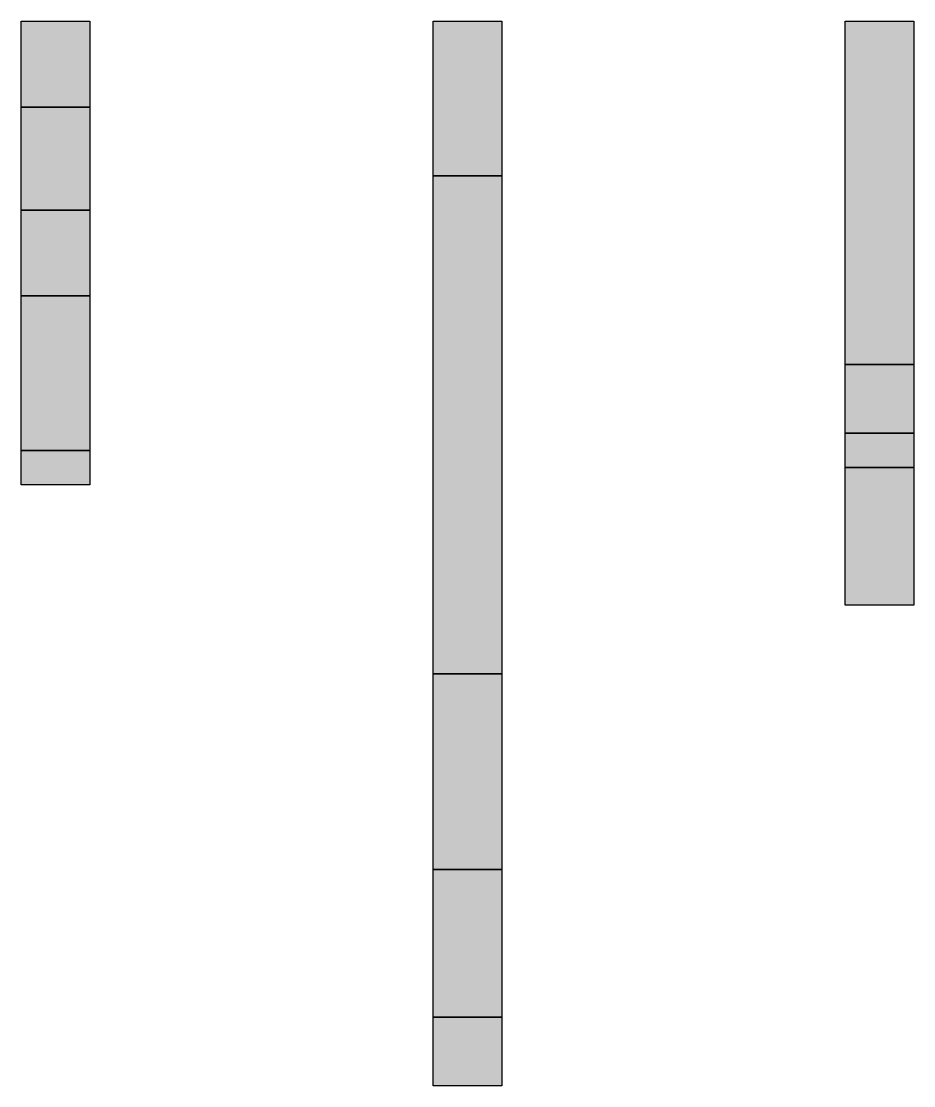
# Model space of a CAD drawing. Header units: metres. Extents: x 0 to 26, y -31 to 0.
import ezdxf

# ---------------------------------------------------------------- set-up
doc = ezdxf.new("R2010")
doc.units = ezdxf.units.M
for name, color, linetype, true_color in [('borehole_boxes', 7, 'Continuous', 0xffffff), ('clay 1', 7, 'Continuous', 0xfbb4ae), ('clay 2', 7, 'Continuous', 0xccebc5), ('rock 1', 7, 'Continuous', 0xf2f2f2), ('sand 1', 7, 'Continuous', 0xfed9a6), ('sand 2', 7, 'Continuous', 0xe5d8bd)]:
    doc.layers.add(name, color=color, linetype=linetype, true_color=true_color)

msp = doc.modelspace()

# ---------------------------------------------------------------- hatches: boundary and pattern name
at = {"layer": 'clay 1'}
for points in [[(0, 0), (2, 0), (2, -2.5), (0, -2.5)], [(12, 0), (14, 0), (14, -4.5), (12, -4.5)], [(24, 0), (26, 0), (26, -10), (24, -10)]]:
    msp.add_hatch(color=256, dxfattribs=at).paths.add_polyline_path(points)
at = {"layer": 'clay 2'}
for points in [[(0, -2.5), (2, -2.5), (2, -5.5), (0, -5.5)], [(12, -4.5), (14, -4.5), (14, -19), (12, -19)], [(24, -10), (26, -10), (26, -12), (24, -12)]]:
    msp.add_hatch(color=256, dxfattribs=at).paths.add_polyline_path(points)
at = {"layer": 'rock 1'}
for points in [[(0, -12.5), (2, -12.5), (2, -13.5), (0, -13.5)], [(12, -29), (14, -29), (14, -31), (12, -31)]]:
    msp.add_hatch(color=256, dxfattribs=at).paths.add_polyline_path(points)
at = {"layer": 'sand 1'}
for points in [[(0, -5.5), (2, -5.5), (2, -8), (0, -8)], [(24, -12), (26, -12), (26, -13), (24, -13)], [(12, -19), (14, -19), (14, -24.7), (12, -24.7)]]:
    msp.add_hatch(color=256, dxfattribs=at).paths.add_polyline_path(points)
at = {"layer": 'sand 2'}
for points in [[(0, -8), (2, -8), (2, -12.5), (0, -12.5)], [(24, -13), (26, -13), (26, -17), (24, -17)], [(12, -24.7), (14, -24.7), (14, -29), (12, -29)]]:
    msp.add_hatch(color=256, dxfattribs=at).paths.add_polyline_path(points)

# ---------------------------------------------------------------- linework, layer by layer
at = {"layer": 'borehole_boxes'}
for points in [[(0, 0), (2, 0), (2, -2.5), (0, -2.5)], [(12, 0), (14, 0), (14, -4.5), (12, -4.5)], [(24, 0), (26, 0), (26, -10), (24, -10)], [(0, -2.5), (2, -2.5), (2, -5.5), (0, -5.5)], [(12, -4.5), (14, -4.5), (14, -19), (12, -19)], [(0, -5.5), (2, -5.5), (2, -8), (0, -8)], [(0, -8), (2, -8), (2, -12.5), (0, -12.5)], [(24, -10), (26, -10), (26, -12), (24, -12)], [(24, -12), (26, -12), (26, -13), (24, -13)], [(0, -12.5), (2, -12.5), (2, -13.5), (0, -13.5)], [(24, -13), (26, -13), (26, -17), (24, -17)], [(12, -19), (14, -19), (14, -24.7), (12, -24.7)], [(12, -24.7), (14, -24.7), (14, -29), (12, -29)], [(12, -29), (14, -29), (14, -31), (12, -31)]]:
    msp.add_lwpolyline(points, close=True, dxfattribs=at)

doc.saveas('drawing.dxf')
